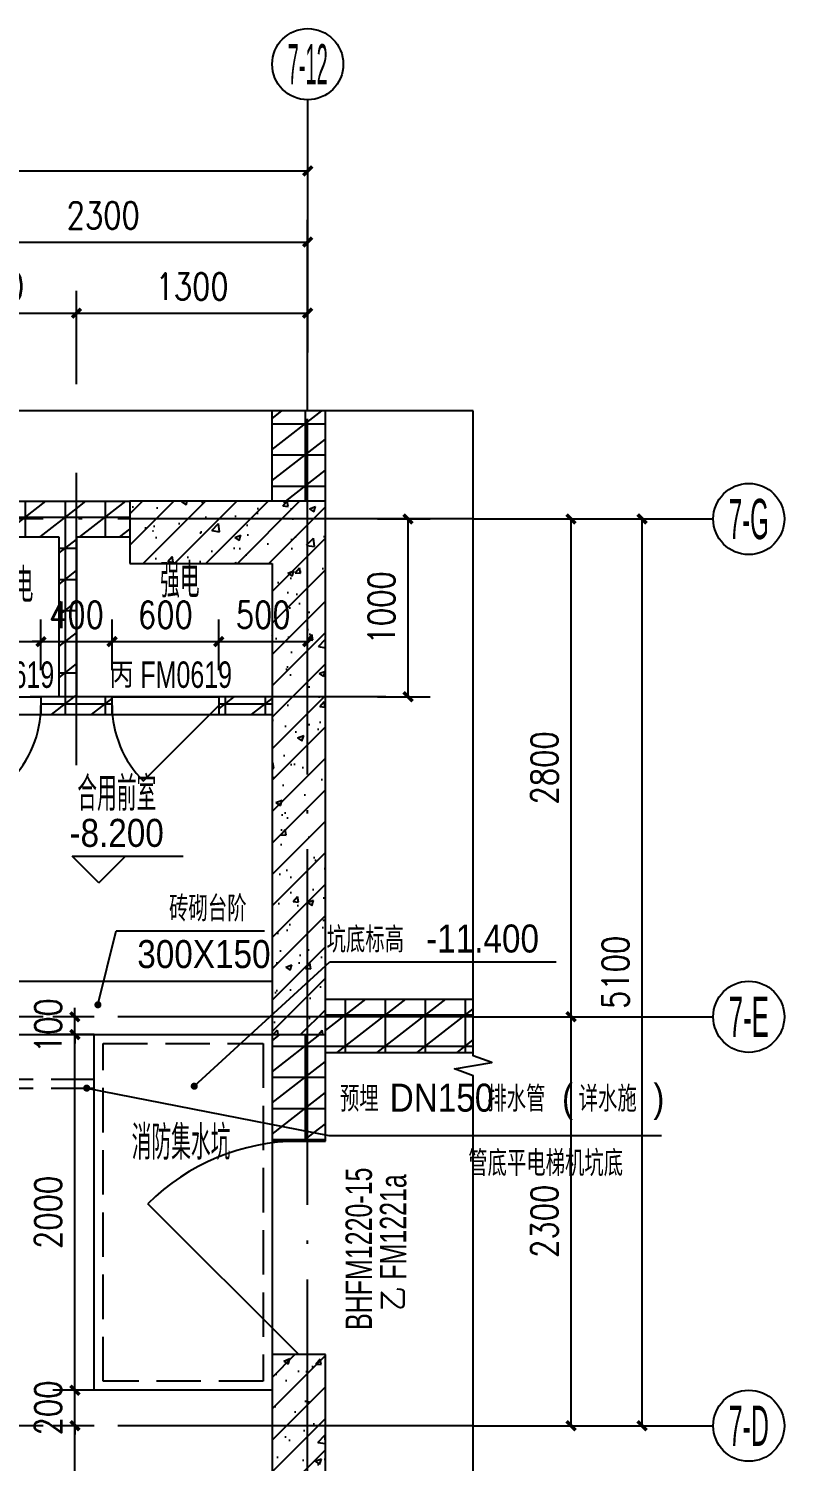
# Model space of a CAD drawing. Extents: x 718358 to 1668613, y -348838 to -159582.
# Drawn here: x 733043 to 737295, y -193960 to -185902 of the extents above; entities that cross this region are included whole.
import ezdxf
from ezdxf.enums import TextEntityAlignment as Align

# ---------------------------------------------------------------- set-up
doc = ezdxf.new("R2010")
doc.units = 0
doc.header["$LTSCALE"] = 1000
doc.linetypes.add('DASH', pattern=[0.35, 0.25, -0.1])
doc.linetypes.add('DOTE', pattern=[2.42, 2, -0.2, 0.02, -0.2])
for name, color, linetype in [('地下室排水', 44, 'Continuous'), ('建-可见线', 7, 'Continuous'), ('建-墙体', 2, 'Continuous'), ('建-尺寸', 73, 'Continuous'), ('建-引出', 3, 'Continuous'), ('建-影线', 8, 'Continuous'), ('建-房间名', 7, 'Continuous'), ('建-柱子', 6, 'Continuous'), ('建-标高', 3, 'Continuous'), ('建-楼梯', 4, 'Continuous'), ('建-符号', 3, 'Continuous'), ('建-符号说明', 7, 'Continuous'), ('建-轴标', 3, 'Continuous'), ('建-轴网', 14, 'DOTE'), ('建-门', 4, 'Continuous'), ('建-门窗', 4, 'Continuous'), ('建-门窗-编号', 7, 'Continuous')]:
    doc.layers.add(name, color=color, linetype=linetype)
doc.styles.add('_TCH_AXIS', font='gt宽度调整.shx', dxfattribs={"bigfont": 'gt国标汉字.shx'})
doc.styles.add('_TCH_DIM', font='gt单线西文.shx', dxfattribs={"width": 0.8, "bigfont": 'gt单线中文.shx'})
doc.styles.add('_TCH_WINDOW', font='gt单线西文.shx', dxfattribs={"height": 3.5, "bigfont": 'gt单线中文.shx'})
doc.styles.add('DIM_FONT', font='SIMPLEX.shx', dxfattribs={"width": 0.8, "bigfont": 'GBCBIG.shx'})
doc.dimstyles.new('DIMN50', dxfattribs={"dimscale": 0.5, "dimtxt": 300, "dimasz": 100, "dimexe": 250, "dimexo": 300, "dimgap": 150, "dimtad": 1, "dimdec": 0, "dimzin": 0, "dimdsep": 46, "dimtxsty": 'DIM_FONT', "dimblk": 'ARCHTICK', "dimcen": 0.09, "dimdle": 1, "dimclrt": 7, "dimazin": 2, "dimtfac": 1, "dimtdec": 0, "dimtix": 1, "dimtmove": 2, "dimatfit": 3, "dimldrblk": 'ARCHTICK', "dimfxl": 1, "dimtolj": 1, "dimtzin": 0, "dimarcsym": 0})
pattern_1 = [(0, (0, 0), (0, 175), []), (37.875, (200, 0), (-84.807639, 109.038328), []), (90, (200, 0), (-225, 1e-14), [])]
pattern_2 = [(45, (0, 0), (-88.388348, 88.388348), []), (50, (0, 0), (358.63009, -31.37607), [37.5, -412.5]), (355, (0, 0), (-69.37567, 376.09607), [30, -330]), (100.4514, (29.9, -2.6), (289.25469, 344.71977), [31.8701, -350.57106]), (46.1842, (0, 100), (533.62052, -82.7595), [56.25, -618.75]), (96.6356, (44.47, 93.1), (467.33135, 487.05894), [47.80514, -525.8565]), (351.1842, (0, 100), (467.33097, 487.0593), [45, -495]), (21, (50, 75), (298.45353, -201.30945), [37.5, -412.5]), (326, (50, 75), (121.65767, 362.57502), [30, -330]), (71.4514, (74.87, 58.22), (420.11131, 161.26525), [31.8701, -350.57106]), (37.5, (0, 0), (6.079928, 166.446927), [0, -326, 0, -335, 0, -331.25]), (7.5, (0, 0), (131.53477, 197.205856), [0, -191, 0, -318.5, 0, -126.25]), (327.5, (-111.5, 0), (266.911218, -11.277436), [0, -125, 0, -390, 0, -517.5]), (317.5, (-161.5, 0), (291.593085, 50.05249), [0, -162.5, 0, -259, 0, -367.5])]

# ---------------------------------------------------------------- blocks, each defined once
blk = doc.blocks.new('_ArchTick')
at = {"color": 0, "linetype": 'ByBlock', "const_width": 0.4}
blk.add_lwpolyline([(-0.5, -0.5), (0.5, 0.5)], dxfattribs=at)
blk = doc.blocks.new('*D934')
at = {"layer": 'Defpoints', "color": 0, "transparency": 16777216}
for p in [(733112.8, -189349.6), (732512.8, -189660.1), (733112.8, -189660.1)]:
    blk.add_point(p, dxfattribs=at)
at = {"layer": '建-尺寸', "color": 0, "lineweight": -2, "transparency": 16777216}
for p, q in [((732512.8, -189510.1), (732512.8, -189224.6)), ((733112.8, -189510.1), (733112.8, -189224.6)), ((732512.3, -189349.6), (733113.3, -189349.6))]:
    blk.add_line(p, q, dxfattribs=at)
at = {"layer": '建-尺寸', "color": 0, "lineweight": -2, "transparency": 16777216, "xscale": 50, "yscale": 50, "zscale": 50, "rotation": 180}
blk.add_blockref('_ArchTick', (732512.8, -189349.6), dxfattribs=at)
at = {"layer": '建-尺寸', "color": 0, "lineweight": -2, "transparency": 16777216, "xscale": 50, "yscale": 50, "zscale": 50}
blk.add_blockref('_ArchTick', (733112.8, -189349.6), dxfattribs=at)
at = {"layer": '建-尺寸', "color": 7, "transparency": 16777216, "insert": (732812.8, -189199.6), "char_height": 150, "attachment_point": 5, "style": 'DIM_FONT'}
blk.add_mtext('\\A1;600', dxfattribs=at)
blk = doc.blocks.new('*D935')
at = {"layer": 'Defpoints', "color": 0, "transparency": 16777216}
for p in [(733512.8, -189349.6), (733112.8, -189660.1), (733512.8, -189660.1)]:
    blk.add_point(p, dxfattribs=at)
at = {"layer": '建-尺寸', "color": 0, "lineweight": -2, "transparency": 16777216}
for p, q in [((733112.8, -189510.1), (733112.8, -189224.6)), ((733512.8, -189510.1), (733512.8, -189224.6)), ((733112.8, -189349.6), (733062.8, -189349.6)), ((733112.8, -189349.6), (733512.8, -189349.6)), ((733512.8, -189349.6), (733562.8, -189349.6))]:
    blk.add_line(p, q, dxfattribs=at)
at = {"layer": '建-尺寸', "color": 0, "lineweight": -2, "transparency": 16777216, "xscale": 50, "yscale": 50, "zscale": 50}
blk.add_blockref('_ArchTick', (733112.8, -189349.6), dxfattribs=at)
at = {"layer": '建-尺寸', "color": 0, "lineweight": -2, "transparency": 16777216, "xscale": 50, "yscale": 50, "zscale": 50, "rotation": 180}
blk.add_blockref('_ArchTick', (733512.8, -189349.6), dxfattribs=at)
at = {"layer": '建-尺寸', "color": 7, "transparency": 16777216, "insert": (733312.8, -189199.6), "char_height": 150, "attachment_point": 5, "style": 'DIM_FONT'}
blk.add_mtext('\\A1;400', dxfattribs=at)
blk = doc.blocks.new('*D936')
at = {"layer": 'Defpoints', "color": 0, "transparency": 16777216}
for p in [(734112.8, -189349.6), (733512.8, -189660.1), (734112.8, -189660.1)]:
    blk.add_point(p, dxfattribs=at)
at = {"layer": '建-尺寸', "color": 0, "lineweight": -2, "transparency": 16777216}
for p, q in [((733512.8, -189510.1), (733512.8, -189224.6)), ((734112.8, -189510.1), (734112.8, -189224.6)), ((733512.3, -189349.6), (734113.3, -189349.6))]:
    blk.add_line(p, q, dxfattribs=at)
at = {"layer": '建-尺寸', "color": 0, "lineweight": -2, "transparency": 16777216, "xscale": 50, "yscale": 50, "zscale": 50, "rotation": 180}
blk.add_blockref('_ArchTick', (733512.8, -189349.6), dxfattribs=at)
at = {"layer": '建-尺寸', "color": 0, "lineweight": -2, "transparency": 16777216, "xscale": 50, "yscale": 50, "zscale": 50}
blk.add_blockref('_ArchTick', (734112.8, -189349.6), dxfattribs=at)
at = {"layer": '建-尺寸', "color": 7, "transparency": 16777216, "insert": (733812.8, -189199.6), "char_height": 150, "attachment_point": 5, "style": 'DIM_FONT'}
blk.add_mtext('\\A1;600', dxfattribs=at)
blk = doc.blocks.new('*D937')
at = {"layer": 'Defpoints', "color": 0, "transparency": 16777216}
for p in [(734612.8, -189349.6), (734112.8, -189660.1), (734612.8, -189660.1)]:
    blk.add_point(p, dxfattribs=at)
at = {"layer": '建-尺寸', "color": 0, "lineweight": -2, "transparency": 16777216}
for p, q in [((734112.8, -189510.1), (734112.8, -189224.6)), ((734612.8, -189510.1), (734612.8, -189224.6)), ((734112.3, -189349.6), (734613.3, -189349.6))]:
    blk.add_line(p, q, dxfattribs=at)
at = {"layer": '建-尺寸', "color": 0, "lineweight": -2, "transparency": 16777216, "xscale": 50, "yscale": 50, "zscale": 50, "rotation": 180}
blk.add_blockref('_ArchTick', (734112.8, -189349.6), dxfattribs=at)
at = {"layer": '建-尺寸', "color": 0, "lineweight": -2, "transparency": 16777216, "xscale": 50, "yscale": 50, "zscale": 50}
blk.add_blockref('_ArchTick', (734612.8, -189349.6), dxfattribs=at)
at = {"layer": '建-尺寸', "color": 7, "transparency": 16777216, "insert": (734362.8, -189199.6), "char_height": 150, "attachment_point": 5, "style": 'DIM_FONT'}
blk.add_mtext('\\A1;500', dxfattribs=at)
blk = doc.blocks.new('*D976')
at = {"layer": 'Defpoints', "color": 0, "transparency": 16777216}
for p in [(733303.7, -191460.1), (733562.5, -191460.1), (733562.5, -191560.3)]:
    blk.add_point(p, dxfattribs=at)
at = {"layer": '建-尺寸', "color": 0, "lineweight": -2, "transparency": 16777216}
for p, q in [((733303.7, -191460.1), (733303.7, -191410.1)), ((733412.5, -191460.1), (733178.7, -191460.1)), ((733303.7, -191560.3), (733303.7, -191460.1)), ((733412.5, -191560.3), (733178.7, -191560.3)), ((733303.7, -191560.3), (733303.7, -191610.3))]:
    blk.add_line(p, q, dxfattribs=at)
at = {"layer": '建-尺寸', "color": 0, "lineweight": -2, "transparency": 16777216, "xscale": 50, "yscale": 50, "zscale": 50}
for p, rotation in [((733303.7, -191460.1), 270), ((733303.7, -191560.3), 90)]:
    blk.add_blockref('_ArchTick', p, dxfattribs=dict(at, rotation=rotation))
at = {"layer": '建-尺寸', "color": 7, "transparency": 16777216, "insert": (733153.7, -191510.2), "char_height": 150, "attachment_point": 5, "rotation": 90, "style": 'DIM_FONT'}
blk.add_mtext('\\A1;100', dxfattribs=at)
blk = doc.blocks.new('*D977')
at = {"layer": 'Defpoints', "color": 0, "transparency": 16777216}
for p in [(733303.7, -191560.3), (733562.5, -191560.3), (733562.5, -193560.1)]:
    blk.add_point(p, dxfattribs=at)
at = {"layer": '建-尺寸', "color": 0, "lineweight": -2, "transparency": 16777216}
for p, q in [((733412.5, -191560.3), (733178.7, -191560.3)), ((733303.7, -193560.6), (733303.7, -191559.8)), ((733412.5, -193560.1), (733178.7, -193560.1))]:
    blk.add_line(p, q, dxfattribs=at)
at = {"layer": '建-尺寸', "color": 0, "lineweight": -2, "transparency": 16777216, "xscale": 50, "yscale": 50, "zscale": 50}
for p, rotation in [((733303.7, -191560.3), 90), ((733303.7, -193560.1), 270)]:
    blk.add_blockref('_ArchTick', p, dxfattribs=dict(at, rotation=rotation))
at = {"layer": '建-尺寸', "color": 7, "transparency": 16777216, "insert": (733153.7, -192560.2), "char_height": 150, "attachment_point": 5, "rotation": 90, "style": 'DIM_FONT'}
blk.add_mtext('\\A1;2000', dxfattribs=at)
blk = doc.blocks.new('*D978')
at = {"layer": 'Defpoints', "color": 0, "transparency": 16777216}
for p in [(733303.7, -193560.1), (733562.5, -193560.1), (733562.5, -193760.1)]:
    blk.add_point(p, dxfattribs=at)
at = {"layer": '建-尺寸', "color": 0, "lineweight": -2, "transparency": 16777216}
for p, q in [((733303.7, -193560.1), (733303.7, -193510.1)), ((733412.5, -193560.1), (733178.7, -193560.1)), ((733303.7, -193760.1), (733303.7, -193560.1)), ((733412.5, -193760.1), (733178.7, -193760.1)), ((733303.7, -193760.1), (733303.7, -193810.1))]:
    blk.add_line(p, q, dxfattribs=at)
at = {"layer": '建-尺寸', "color": 0, "lineweight": -2, "transparency": 16777216, "xscale": 50, "yscale": 50, "zscale": 50}
for p, rotation in [((733303.7, -193560.1), 270), ((733303.7, -193760.1), 90)]:
    blk.add_blockref('_ArchTick', p, dxfattribs=dict(at, rotation=rotation))
at = {"layer": '建-尺寸', "color": 7, "transparency": 16777216, "insert": (733153.7, -193660.1), "char_height": 150, "attachment_point": 5, "rotation": 90, "style": 'DIM_FONT'}
blk.add_mtext('\\A1;200', dxfattribs=at)
blk = doc.blocks.new('*D979')
at = {"layer": 'Defpoints', "color": 0, "transparency": 16777216}
for p in [(733303.7, -193760.1), (733562.5, -193760.1), (733562.5, -195418.2)]:
    blk.add_point(p, dxfattribs=at)
at = {"layer": '建-尺寸', "color": 0, "lineweight": -2, "transparency": 16777216}
for p, q in [((733412.5, -193760.1), (733178.7, -193760.1)), ((733303.7, -195418.7), (733303.7, -193759.6)), ((733412.5, -195418.2), (733178.7, -195418.2))]:
    blk.add_line(p, q, dxfattribs=at)
at = {"layer": '建-尺寸', "color": 0, "lineweight": -2, "transparency": 16777216, "xscale": 50, "yscale": 50, "zscale": 50}
for p, rotation in [((733303.7, -193760.1), 90), ((733303.7, -195418.2), 270)]:
    blk.add_blockref('_ArchTick', p, dxfattribs=dict(at, rotation=rotation))
at = {"layer": '建-尺寸', "color": 7, "transparency": 16777216, "insert": (733153.7, -194589.2), "char_height": 150, "attachment_point": 5, "rotation": 90, "style": 'DIM_FONT'}
blk.add_mtext('\\A1;1658', dxfattribs=at)
blk = doc.blocks.new('*D1048')
at = {"layer": 'Defpoints', "color": 0, "transparency": 16777216}
for p in [(734855.1, -188660.1), (735177.8, -188660.1), (734855.1, -189660.1)]:
    blk.add_point(p, dxfattribs=at)
at = {"layer": '建-尺寸', "color": 0, "lineweight": -2, "transparency": 16777216}
for p, q in [((735005.1, -188660.1), (735302.8, -188660.1)), ((735177.8, -189660.6), (735177.8, -188659.6)), ((735005.1, -189660.1), (735302.8, -189660.1))]:
    blk.add_line(p, q, dxfattribs=at)
at = {"layer": '建-尺寸', "color": 0, "lineweight": -2, "transparency": 16777216, "xscale": 50, "yscale": 50, "zscale": 50}
for p, rotation in [((735177.8, -188660.1), 90), ((735177.8, -189660.1), 270)]:
    blk.add_blockref('_ArchTick', p, dxfattribs=dict(at, rotation=rotation))
at = {"layer": '建-尺寸', "color": 7, "transparency": 16777216, "insert": (735027.8, -189160.1), "char_height": 150, "attachment_point": 5, "rotation": 90, "style": 'DIM_FONT'}
blk.add_mtext('\\A1;1000', dxfattribs=at)
blk = doc.blocks.new('*D1080')
at = {"layer": 'Defpoints', "color": 0, "transparency": 16777216}
for p in [(734613.1, -186702.4), (723712.8, -187873.7), (734613.1, -187873.7)]:
    blk.add_point(p, dxfattribs=at)
at = {"layer": '建-尺寸', "color": 0, "lineweight": -2, "transparency": 16777216}
for p, q in [((723712.8, -187723.7), (723712.8, -186577.4)), ((734613.1, -187723.7), (734613.1, -186577.4)), ((723712.3, -186702.4), (734613.6, -186702.4))]:
    blk.add_line(p, q, dxfattribs=at)
at = {"layer": '建-尺寸', "color": 0, "lineweight": -2, "transparency": 16777216, "xscale": 50, "yscale": 50, "zscale": 50, "rotation": 180}
blk.add_blockref('_ArchTick', (723712.8, -186702.4), dxfattribs=at)
at = {"layer": '建-尺寸', "color": 0, "lineweight": -2, "transparency": 16777216, "xscale": 50, "yscale": 50, "zscale": 50}
blk.add_blockref('_ArchTick', (734613.1, -186702.4), dxfattribs=at)
at = {"layer": '建-尺寸', "color": 7, "transparency": 16777216, "insert": (729162.9, -186552.4), "char_height": 150, "attachment_point": 5, "style": 'DIM_FONT'}
blk.add_mtext('\\A1;10900', dxfattribs=at)
blk = doc.blocks.new('*D1081')
at = {"layer": 'Defpoints', "color": 0, "transparency": 16777216}
for p in [(734612.9, -187502.4), (733312.8, -188052.4), (734612.9, -188052.4)]:
    blk.add_point(p, dxfattribs=at)
at = {"layer": '建-尺寸', "color": 0, "lineweight": -2, "transparency": 16777216}
for p, q in [((733312.8, -187902.4), (733312.8, -187377.4)), ((734612.9, -187902.4), (734612.9, -187377.4)), ((733312.3, -187502.4), (734613.4, -187502.4))]:
    blk.add_line(p, q, dxfattribs=at)
at = {"layer": '建-尺寸', "color": 0, "lineweight": -2, "transparency": 16777216, "xscale": 50, "yscale": 50, "zscale": 50, "rotation": 180}
blk.add_blockref('_ArchTick', (733312.8, -187502.4), dxfattribs=at)
at = {"layer": '建-尺寸', "color": 0, "lineweight": -2, "transparency": 16777216, "xscale": 50, "yscale": 50, "zscale": 50}
blk.add_blockref('_ArchTick', (734612.9, -187502.4), dxfattribs=at)
at = {"layer": '建-尺寸', "color": 7, "transparency": 16777216, "insert": (733962.8, -187352.4), "char_height": 150, "attachment_point": 5, "style": 'DIM_FONT'}
blk.add_mtext('\\A1;1300', dxfattribs=at)
blk = doc.blocks.new('*D1082')
at = {"layer": 'Defpoints', "color": 0, "transparency": 16777216}
for p in [(733312.8, -187502.4), (732312.9, -188052.4), (733312.8, -188052.4)]:
    blk.add_point(p, dxfattribs=at)
at = {"layer": '建-尺寸', "color": 0, "lineweight": -2, "transparency": 16777216}
for p, q in [((732312.9, -187902.4), (732312.9, -187377.4)), ((733312.8, -187902.4), (733312.8, -187377.4)), ((732312.4, -187502.4), (733313.3, -187502.4))]:
    blk.add_line(p, q, dxfattribs=at)
at = {"layer": '建-尺寸', "color": 0, "lineweight": -2, "transparency": 16777216, "xscale": 50, "yscale": 50, "zscale": 50, "rotation": 180}
blk.add_blockref('_ArchTick', (732312.9, -187502.4), dxfattribs=at)
at = {"layer": '建-尺寸', "color": 0, "lineweight": -2, "transparency": 16777216, "xscale": 50, "yscale": 50, "zscale": 50}
blk.add_blockref('_ArchTick', (733312.8, -187502.4), dxfattribs=at)
at = {"layer": '建-尺寸', "color": 7, "transparency": 16777216, "insert": (732812.9, -187352.4), "char_height": 150, "attachment_point": 5, "style": 'DIM_FONT'}
blk.add_mtext('\\A1;1000', dxfattribs=at)
blk = doc.blocks.new('*D1088')
at = {"layer": 'Defpoints', "color": 0, "transparency": 16777216}
for p in [(734612.8, -187102.4), (732312.9, -188052.4), (734612.8, -188052.4)]:
    blk.add_point(p, dxfattribs=at)
at = {"layer": '建-尺寸', "color": 0, "lineweight": -2, "transparency": 16777216}
for p, q in [((732312.9, -187902.4), (732312.9, -186977.4)), ((734612.8, -187902.4), (734612.8, -186977.4)), ((732312.4, -187102.4), (734613.3, -187102.4))]:
    blk.add_line(p, q, dxfattribs=at)
at = {"layer": '建-尺寸', "color": 0, "lineweight": -2, "transparency": 16777216, "xscale": 50, "yscale": 50, "zscale": 50, "rotation": 180}
blk.add_blockref('_ArchTick', (732312.9, -187102.4), dxfattribs=at)
at = {"layer": '建-尺寸', "color": 0, "lineweight": -2, "transparency": 16777216, "xscale": 50, "yscale": 50, "zscale": 50}
blk.add_blockref('_ArchTick', (734612.8, -187102.4), dxfattribs=at)
at = {"layer": '建-尺寸', "color": 7, "transparency": 16777216, "insert": (733462.9, -186952.4), "char_height": 150, "attachment_point": 5, "style": 'DIM_FONT'}
blk.add_mtext('\\A1;2300', dxfattribs=at)
blk = doc.blocks.new('*D1096')
at = {"layer": 'Defpoints', "color": 0, "transparency": 16777216}
for p in [(736120.3, -188660.1), (736494.6, -188660.1), (736120.3, -193760.1)]:
    blk.add_point(p, dxfattribs=at)
at = {"layer": '建-尺寸', "color": 0, "lineweight": -2, "transparency": 16777216}
for p, q in [((736270.3, -188660.1), (736619.6, -188660.1)), ((736494.6, -193760.6), (736494.6, -188659.6)), ((736270.3, -193760.1), (736619.6, -193760.1))]:
    blk.add_line(p, q, dxfattribs=at)
at = {"layer": '建-尺寸', "color": 0, "lineweight": -2, "transparency": 16777216, "xscale": 50, "yscale": 50, "zscale": 50}
for p, rotation in [((736494.6, -188660.1), 90), ((736494.6, -193760.1), 270)]:
    blk.add_blockref('_ArchTick', p, dxfattribs=dict(at, rotation=rotation))
at = {"layer": '建-尺寸', "color": 7, "transparency": 16777216, "insert": (736344.6, -191210.1), "char_height": 150, "attachment_point": 5, "rotation": 90, "style": 'DIM_FONT'}
blk.add_mtext('\\A1;5100', dxfattribs=at)
blk = doc.blocks.new('*D1097')
at = {"layer": 'Defpoints', "color": 0, "transparency": 16777216}
for p in [(735544.6, -188660.1), (736094.6, -188660.1), (735544.6, -191460.1)]:
    blk.add_point(p, dxfattribs=at)
at = {"layer": '建-尺寸', "color": 0, "lineweight": -2, "transparency": 16777216}
for p, q in [((735694.6, -188660.1), (736219.6, -188660.1)), ((736094.6, -191460.6), (736094.6, -188659.6)), ((735694.6, -191460.1), (736219.6, -191460.1))]:
    blk.add_line(p, q, dxfattribs=at)
at = {"layer": '建-尺寸', "color": 0, "lineweight": -2, "transparency": 16777216, "xscale": 50, "yscale": 50, "zscale": 50}
for p, rotation in [((736094.6, -188660.1), 90), ((736094.6, -191460.1), 270)]:
    blk.add_blockref('_ArchTick', p, dxfattribs=dict(at, rotation=rotation))
at = {"layer": '建-尺寸', "color": 7, "transparency": 16777216, "insert": (735944.6, -190060.1), "char_height": 150, "attachment_point": 5, "rotation": 90, "style": 'DIM_FONT'}
blk.add_mtext('\\A1;2800', dxfattribs=at)
blk = doc.blocks.new('*D1098')
at = {"layer": 'Defpoints', "color": 0, "transparency": 16777216}
for p in [(735544.6, -191460.1), (736094.6, -191460.1), (735544.6, -193760.1)]:
    blk.add_point(p, dxfattribs=at)
at = {"layer": '建-尺寸', "color": 0, "lineweight": -2, "transparency": 16777216}
for p, q in [((735694.6, -191460.1), (736219.6, -191460.1)), ((736094.6, -193760.6), (736094.6, -191459.6)), ((735694.6, -193760.1), (736219.6, -193760.1))]:
    blk.add_line(p, q, dxfattribs=at)
at = {"layer": '建-尺寸', "color": 0, "lineweight": -2, "transparency": 16777216, "xscale": 50, "yscale": 50, "zscale": 50}
for p, rotation in [((736094.6, -191460.1), 90), ((736094.6, -193760.1), 270)]:
    blk.add_blockref('_ArchTick', p, dxfattribs=dict(at, rotation=rotation))
at = {"layer": '建-尺寸', "color": 7, "transparency": 16777216, "insert": (735944.6, -192610.1), "char_height": 150, "attachment_point": 5, "rotation": 90, "style": 'DIM_FONT'}
blk.add_mtext('\\A1;2300', dxfattribs=at)

msp = doc.modelspace()

# ---------------------------------------------------------------- hatches: boundary and pattern name
at = {"layer": '建-影线'}
h = msp.add_hatch(dxfattribs=at)
h.set_pattern_fill('空心砖', color=256, scale=50, style=0)
h.set_pattern_definition(pattern_1)
h.paths.add_polyline_path([(734412.8, -188560.1), (734712.8, -188560.1), (734712.8, -188052.4), (734412.8, -188052.4)])
h = msp.add_hatch(dxfattribs=at)
h.set_pattern_fill('空心砖', color=256, scale=50, style=0)
h.set_pattern_definition(pattern_1)
h.paths.add_polyline_path([(732312.8, -188693.5), (732412.8, -188760.1), (733212.8, -188760.1), (733279.5, -188693.5), (733312.8, -188560.1), (732312.8, -188560.1)])
h = msp.add_hatch(dxfattribs=at)
h.set_pattern_fill('空心砖', color=256, scale=50, style=0)
h.set_pattern_definition(pattern_1)
h.paths.add_polyline_path([(733279.5, -188693.5), (733312.8, -188760.1), (733612.7, -188760.1), (733612.7, -188560.1), (733312.8, -188560.1)])
h = msp.add_hatch(dxfattribs=at)
h.set_pattern_fill('钢筋混凝土', color=256, scale=50, style=0)
h.set_pattern_definition(pattern_2)
h.paths.add_polyline_path([(734412.8, -188910.1), (734412.8, -191560.1), (734712.8, -191560.1), (734712.8, -188560.1), (733612.8, -188560.1), (733612.8, -188910.1)])
h = msp.add_hatch(dxfattribs=at)
h.set_pattern_fill('空心砖', color=256, scale=50, style=0)
h.set_pattern_definition(pattern_1)
h.paths.add_polyline_path([(733279.5, -188693.5), (733212.8, -188760.1), (733212.8, -189660.1), (733279.5, -189693.5), (733312.8, -189660.1), (733312.8, -188760.1)])
h = msp.add_hatch(dxfattribs=at)
h.set_pattern_fill('空心砖', color=256, scale=50, style=0)
h.set_pattern_definition(pattern_1)
h.paths.add_polyline_path([(733212.8, -189660.1), (733112.8, -189660.1), (733112.8, -189760.1), (733312.8, -189760.1), (733279.5, -189693.5)])
h = msp.add_hatch(dxfattribs=at)
h.set_pattern_fill('空心砖', color=256, scale=50, style=0)
h.set_pattern_definition(pattern_1)
h.paths.add_polyline_path([(733312.8, -189760.1), (733512.8, -189760.1), (733512.8, -189660.1), (733312.8, -189660.1), (733279.5, -189693.5)])
h = msp.add_hatch(dxfattribs=at)
h.set_pattern_fill('空心砖', color=256, scale=50, style=0)
h.set_pattern_definition(pattern_1)
h.paths.add_polyline_path([(734412.8, -189760.1), (734412.8, -189660.1), (734112.8, -189660.1), (734112.8, -189760.1)])
h = msp.add_hatch(dxfattribs=at)
h.set_pattern_fill('空心砖', color=256, scale=50, style=0)
h.set_pattern_definition(pattern_1)
h.paths.add_polyline_path([(735544.6, -191360.1), (734712.8, -191360.1), (734712.8, -191660.1), (735544.6, -191660.1)])
h = msp.add_hatch(dxfattribs=at)
h.set_pattern_fill('空心砖', color=256, scale=50, style=0)
h.set_pattern_definition(pattern_1)
h.paths.add_polyline_path([(734412.8, -191560.1), (734412.8, -192160.1), (734712.8, -192160.1), (734712.8, -191560.1)])
h = msp.add_hatch(dxfattribs=at)
h.set_pattern_fill('钢筋混凝土', color=256, scale=50, style=0)
h.set_pattern_definition(pattern_2)
h.paths.add_polyline_path([(734712.8, -193360.1), (734412.8, -193360.1), (734412.8, -194660.1), (734712.8, -194660.1)])

# ---------------------------------------------------------------- linework, layer by layer
at = {"layer": '地下室排水', "linetype": 'DASH'}
for p, q in [((732119.5, -191811.3), (733412.5, -191811.3)), ((732119.5, -191861.3), (733412.5, -191861.3))]:
    msp.add_line(p, q, dxfattribs=at)
at = {"layer": '地下室排水'}
msp.add_lwpolyline([(733412.8, -191560.3), (734412.8, -191560.3), (734412.8, -193560.1), (733412.8, -193560.1), (733412.8, -191560.3)], dxfattribs=at)
at = {"layer": '地下室排水', "linetype": 'DASH'}
msp.add_lwpolyline([(733462.8, -191610.3), (734362.8, -191610.3), (734362.8, -193510.1), (733462.8, -193510.1)], close=True, dxfattribs=at)
at = {"layer": '建-可见线', "linetype": 'DASH'}
msp.add_lwpolyline([(735539.8, -188052.4, -0.003424), (735544.6, -188057.3)], format="xyb", dxfattribs=at)
at = {"layer": '建-墙体'}
for p, q in [((734412.8, -188560.1), (734412.8, -188052.4)), ((734712.8, -188560.1), (734712.8, -188052.4)), ((732312.8, -188560.1), (733312.8, -188560.1)), ((733312.8, -188560.1), (733612.7, -188560.1)), ((733612.7, -188560.1), (733612.7, -188760.1)), ((732412.8, -188760.1), (733212.8, -188760.1)), ((733212.8, -188760.1), (733212.8, -189660.1)), ((733312.8, -188760.1), (733312.8, -189660.1)), ((733312.8, -188760.1), (733612.7, -188760.1)), ((733212.8, -189660.1), (733112.8, -189660.1)), ((733112.8, -189660.1), (733112.8, -189760.1)), ((733512.8, -189660.1), (733312.8, -189660.1)), ((733512.8, -189760.1), (733512.8, -189660.1)), ((734412.8, -189660.1), (734112.8, -189660.1)), ((734112.8, -189660.1), (734112.8, -189760.1)), ((733112.8, -189760.1), (733312.8, -189760.1)), ((733312.8, -189760.1), (733512.8, -189760.1)), ((734112.8, -189760.1), (734412.8, -189760.1)), ((734712.8, -191360.1), (735544.6, -191360.1)), ((734412.8, -191560.1), (734412.8, -192160.1)), ((734712.8, -192160.1), (734712.8, -191560.1)), ((734712.8, -191660.1), (735544.6, -191660.1)), ((734412.8, -192160.1), (734712.8, -192160.1))]:
    msp.add_line(p, q, dxfattribs=at)
at = {"layer": '建-引出'}
for p, q in [((733433, -191392.6), (733535.9, -190976)), ((733535.9, -190976), (734369.3, -190976)), ((733974.9, -191850.3), (734738.6, -191151)), ((734738.6, -191151), (736010.1, -191151)), ((733370, -191861.3), (734731.9, -192128.6)), ((734731.9, -192128.6), (736604, -192128.6))]:
    msp.add_line(p, q, dxfattribs=at)
at = {"layer": '建-引出', "const_width": 20}
for points in [[(733430.7, -191402.3, 1), (733435.4, -191382.9, 1)], [(733360.2, -191859.4, 1), (733379.8, -191863.3, 1)], [(733967.5, -191857.1, 1), (733982.3, -191843.6, 1)]]:
    msp.add_lwpolyline(points, format="xyb", close=True, dxfattribs=at)
at = {"layer": '建-柱子'}
for p, q in [((734712.8, -188560.1), (733612.8, -188560.1)), ((733612.8, -188560.1), (733612.8, -188910.1)), ((734712.8, -191560.1), (734712.8, -188560.1)), ((733612.8, -188910.1), (734412.8, -188910.1)), ((734412.8, -188910.1), (734412.8, -191560.1)), ((734412.8, -191560.1), (734712.8, -191560.1)), ((734712.8, -193360.1), (734412.8, -193360.1)), ((734412.8, -193360.1), (734412.8, -194660.1)), ((734712.8, -194660.1), (734712.8, -193360.1))]:
    msp.add_line(p, q, dxfattribs=at)
msp.add_lwpolyline([(734712.8, -188860.1), (734712.8, -188560.1), (734412.8, -188560.1)], dxfattribs=at)
at = {"layer": '建-标高'}
for p, q in [((733438.8, -190706.9), (733288.8, -190556.9)), ((733288.8, -190556.9), (733912, -190556.9)), ((733438.8, -190706.9), (733588.8, -190556.9))]:
    msp.add_line(p, q, dxfattribs=at)
at = {"layer": '建-楼梯'}
for p, q in [((732512.8, -191260.3), (734412.8, -191260.3)), ((732512.8, -191560.3), (734412.8, -191560.3))]:
    msp.add_line(p, q, dxfattribs=at)
at = {"layer": '建-符号'}
for points in [[(735544.6, -188052.4), (729133.3, -188052.4), (729095.1, -188157.4), (729058.1, -187947.4), (729020.8, -188052.4), (722609.5, -188052.4)], [(735544.6, -195418.2), (735544.6, -191791.6), (735439.6, -191753.3), (735649.6, -191716.3), (735544.6, -191679.1), (735544.6, -188052.4)]]:
    msp.add_lwpolyline(points, dxfattribs=at)
at = {"layer": '建-轴标'}
for p, q in [((734612.8, -188052.4), (734613.3, -186302.4)), ((735544.6, -188660.1), (736894.6, -188660.1)), ((735544.6, -191460.1), (736894.6, -191460.1)), ((735544.6, -193760.1), (736894.6, -193760.1))]:
    msp.add_line(p, q, dxfattribs=at)
for centre in [(734613.3, -186102.4), (737094.6, -188660.1), (737094.6, -191460.1), (737094.6, -193760.1)]:
    msp.add_circle(centre, 200, dxfattribs=at)
at = {"layer": '建-轴网'}
for p, q in [((734612.8, -194937.3), (734612.8, -188052.4)), ((733312.8, -190045.5), (733312.8, -188400.5)), ((735544.6, -188660.1), (722609.5, -188660.1)), ((735051.8, -189660.1), (731412.8, -189660.1)), ((735544.6, -191460.1), (722609.5, -191460.1)), ((735544.6, -193760.1), (722609.5, -193760.1))]:
    msp.add_line(p, q, dxfattribs=at)
at = {"layer": '建-门'}
for p, q in [((732512.8, -189660.1), (733112.8, -189660.1)), ((733512.8, -189660.1), (734112.8, -189660.1)), ((732512.8, -189760.1), (733112.8, -189760.1)), ((733512.8, -189760.1), (734112.8, -189760.1)), ((734112.8, -189710.1), (733688.5, -190134.4))]:
    msp.add_line(p, q, dxfattribs=at)
for centre, start, end in [((732512.8, -189710.1), 315, 0), ((734112.8, -189710.1), 180, 225)]:
    msp.add_arc(centre, 600, start, end, dxfattribs=at)
at = {"layer": '建-门窗'}
msp.add_line((734562.8, -193360.1), (733714.3, -192511.6), dxfattribs=at)
msp.add_arc((734562.8, -193360.1), 1200, 90, 135, dxfattribs=at)

# ---------------------------------------------------------------- texts
at = {"layer": '建-引出', "style": '_TCH_DIM'}
for s, height, width, p in [('预埋', 143.31, 0.8, (734794.7, -191993.6)), ('DN150', 157.5, 0.888889, (735074.7, -191993.6)), ('排水管', 143.31, 0.8, (735624, -191993.6)), ('(', 157.5, 0.888889, (736044, -191993.6)), ('详水施', 143.31, 0.8, (736137.4, -191993.6)), (')', 157.5, 0.888889, (736557.4, -191993.6)), ('管底平电梯机坑底', 143.31, 0.8, (735516, -192356.1))]:
    msp.add_text(s, height=height, dxfattribs=dict(at, width=width)).set_placement(p)
at = {"layer": '建-房间名', "style": 'DIM_FONT', "width": 0.8}
for s, p in [('弱电', (732847.6, -189129.1)), ('强电', (733782.9, -189102.4)), ('合用前室', (733317, -190301.9)), ('消防集水坑', (733622.8, -192264))]:
    msp.add_text(s, height=192.91, dxfattribs=at).set_placement(p)
at = {"layer": '建-标高', "style": '_TCH_DIM', "width": 0.888889}
msp.add_text('-8.200', height=157.5, dxfattribs=at).set_placement((733273, -190504.4))
at = {"layer": '建-符号说明', "style": '_TCH_DIM'}
for s, height, width, p in [('砖砌台阶', 143.31, 0.8, (733833.5, -190923.5)), ('坑底标高', 143.31, 0.8, (734719.4, -191098.5)), ('-11.400', 157.5, 0.888889, (735279.4, -191098.5)), ('300X150', 157.5, 0.888889, (733654.6, -191186))]:
    msp.add_text(s, height=height, dxfattribs=dict(at, width=width)).set_placement(p)
at = {"layer": '建-轴标', "style": '_TCH_AXIS'}
for s, width, p, p2 in [('7-12', 0.276316, (734500.2, -186215.6), (734726.4, -186215.6)), ('7-G', 0.344262, (736981.5, -188773.3), (737207.8, -188773.3)), ('7-E', 0.355932, (736981.5, -191573.3), (737207.8, -191573.3)), ('7-D', 0.35, (736981.5, -193873.3), (737207.8, -193873.3))]:
    msp.add_text(s, height=226.27, dxfattribs=dict(at, width=width)).set_placement(p, p2, align=Align.FIT)
at = {"layer": '建-门窗-编号', "style": '_TCH_WINDOW', "width": 0.705882}
for s, rotation, p in [('FM0619', 0, (732672.3, -189610.1)), ('FM0619', 0, (733672.3, -189610.1)), ('BHFM1220-15', 90, (734974.7, -193221.1)), ('FM1221a', 90, (735167.9, -192938.6))]:
    msp.add_text(s, height=148.75, rotation=rotation, dxfattribs=at).set_placement(p)
at = {"layer": '建-门窗-编号', "style": '_TCH_WINDOW'}
for s, rotation, p in [('丙', 0, (733497.3, -189610.1)), ('乙', 90, (735167.9, -193113.6))]:
    msp.add_text(s, height=143.3, rotation=rotation, dxfattribs=at).set_placement(p)

# ---------------------------------------------------------------- dimensions: what is measured, and where the dimension line sits
at = {"layer": '建-尺寸'}
for p1, p2, distance, picture, middle in [((723712.8, -187873.7), (734613.1, -187873.7), 1171.3, '*D1080', (729162.9, -186552.4)), ((732312.9, -188052.4), (734612.8, -188052.4), 950, '*D1088', (733462.9, -186952.4)), ((732312.9, -188052.4), (733312.8, -188052.4), 550, '*D1082', (732812.9, -187352.4)), ((733312.8, -188052.4), (734612.9, -188052.4), 550, '*D1081', (733962.8, -187352.4)), ((734855.1, -189660.1), (734855.1, -188660.1), -322.7, '*D1048', (735027.8, -189160.1)), ((735544.6, -191460.1), (735544.6, -188660.1), -550, '*D1097', (735944.6, -190060.1)), ((736120.3, -193760.1), (736120.3, -188660.1), -374.3, '*D1096', (736344.6, -191210.1)), ((732512.8, -189660.1), (733112.8, -189660.1), 310.5, '*D934', (732812.8, -189199.6)), ((733112.8, -189660.1), (733512.8, -189660.1), 310.5, '*D935', (733312.8, -189199.6)), ((733512.8, -189660.1), (734112.8, -189660.1), 310.5, '*D936', (733812.8, -189199.6)), ((734112.8, -189660.1), (734612.8, -189660.1), 310.5, '*D937', (734362.8, -189199.6)), ((733562.5, -191560.3), (733562.5, -191460.1), 258.8, '*D976', (733153.7, -191510.2)), ((735544.6, -193760.1), (735544.6, -191460.1), -550, '*D1098', (735944.6, -192610.1)), ((733562.5, -193560.1), (733562.5, -191560.3), 258.8, '*D977', (733153.7, -192560.2)), ((733562.5, -193760.1), (733562.5, -193560.1), 258.8, '*D978', (733153.7, -193660.1)), ((733562.5, -195418.2), (733562.5, -193760.1), 258.8, '*D979', (733153.7, -194589.2))]:
    dim = msp.add_aligned_dim(p1=p1, p2=p2, distance=distance, dimstyle='DIMN50', dxfattribs=at)
    dim.commit()
    dim.dimension.update_dxf_attribs({"geometry": picture, "text_midpoint": middle})

doc.saveas('drawing.dxf')
